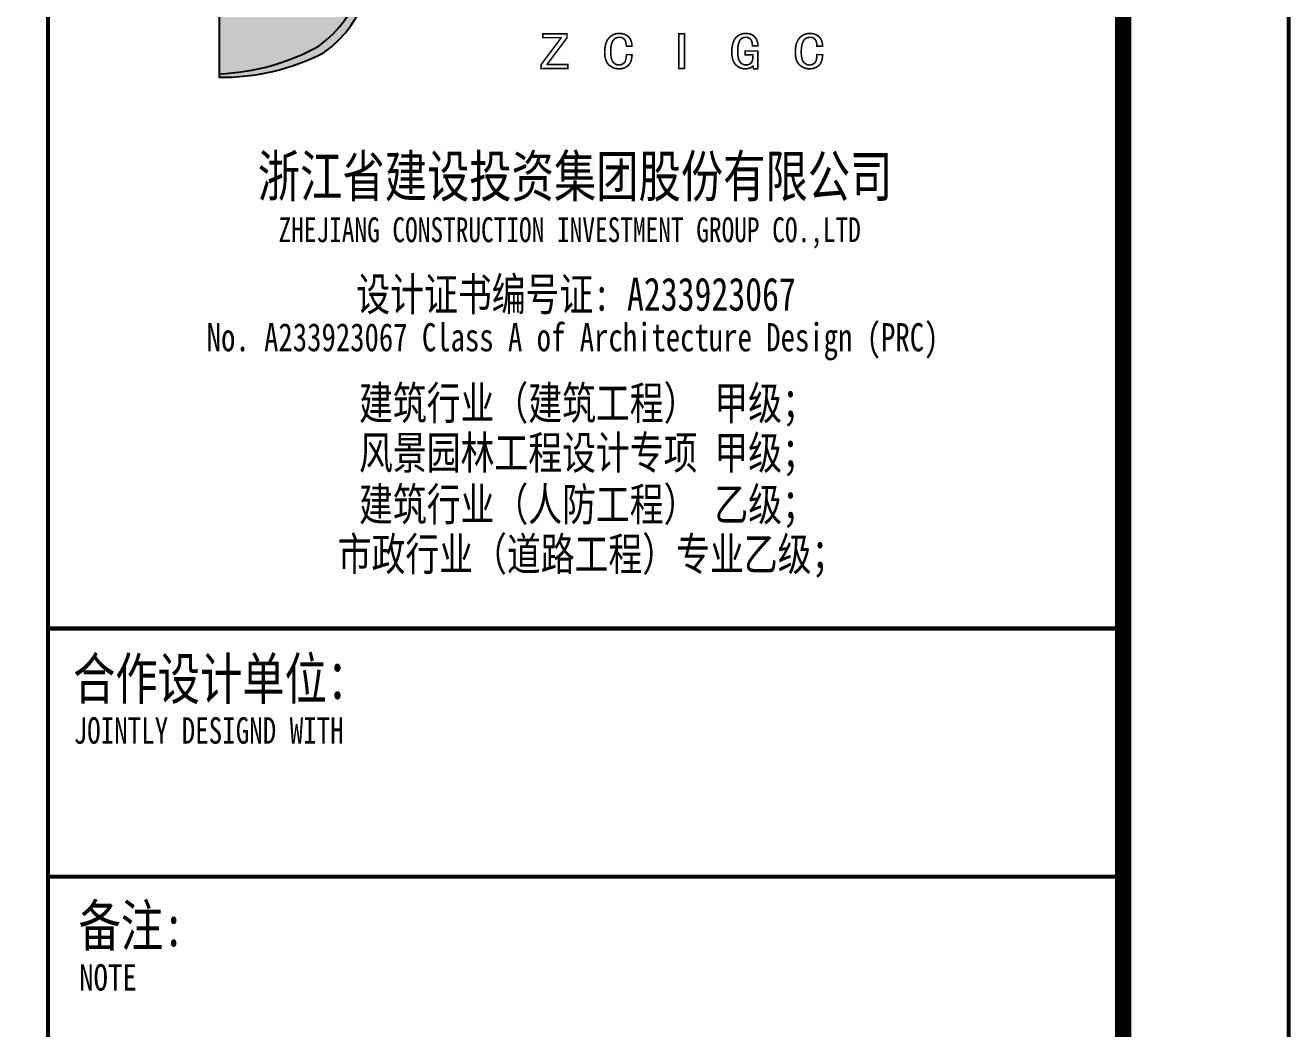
# Model space of a CAD drawing. Extents: x 1738711 to 2346805, y 1189731 to 2516152.
# Drawn here: x 2252608 to 2264082, y 2119130 to 2128229 of the extents above; entities that cross this region are included whole.
import ezdxf
from ezdxf.enums import TextEntityAlignment as Align

# ---------------------------------------------------------------- set-up
doc = ezdxf.new("R2010")
doc.units = 0
doc.header["$LTSCALE"] = 1000
doc.header["$MEASUREMENT"] = 0
doc.layers.add('A-文字', color=7, linetype='Continuous')
doc.layers.add('TK', color=4, linetype='Continuous')
doc.styles.add('宋体', font='SIMSUN.TTF', dxfattribs={"width": 0.75})
doc.styles.add('黑体', font='simhei_0.ttf', dxfattribs={"width": 0.9})

# ---------------------------------------------------------------- blocks, each defined once
blk = doc.blocks.new('资质')
h = blk.add_hatch(color=172)
h.dxf.hatch_style = 1
edge = h.paths.add_edge_path()
edge.add_arc((1548.461446535532, 4309.03729942397), 596.3602102599627, -40.4751505986211, 0.595969414993192, ccw=False)
edge.add_arc((1304.580869948722, 4917.166786204103), 1215.334698300064, 269.0491228419969, 305.0251556862748, ccw=False)
edge.add_line((1284.412177489139, 3701.999450922012), (1284.412177489139, 3332.22413444519))
edge.add_arc((1298.61839179877, 4692.846358647207), 1360.696385501723, 269.4017982855453, 296.9936661867286)
edge.add_arc((1525.171685640106, 4036.16328400969), 679.5661045034295, 305.1311103036309, 384.2468939298175)
h = blk.add_hatch(color=172)
h.dxf.hatch_style = 1
edge = h.paths.add_edge_path()
edge.add_arc((1560.445353225667, 4325.605838548479), 584.4359711792076, 319.08681503258225, 358.9837510041084, ccw=False)
edge.add_arc((1304.580869937249, 4938.08786059824), 1215.334698303598, 269.04912284254067, 305.02515568681855, ccw=False)
edge.add_line((1284.412177489139, 3722.920525312424), (1284.412177489139, 3353.145208954811))
edge.add_arc((1232.367924215509, 4706.227929590557), 1354.083251939054, 272.2027085252616, 299.0239331366028)
edge.add_arc((1467.313535552448, 4095.801199943256), 712.128543211717, 306.3431527119143, 377.9474966535989)
at = {"color": 172}
for points in [[(2144.789395825006, 4315.240304946899, -0.1758633340164648), (2002.105241076089, 3942.850109823048, -0.1582772422886723), (1284.412177489139, 3722.920525312424), (1284.412177489139, 3353.145208954811, 0.1175668902619783), (1889.335153744556, 3522.194352149963, 0.3230121308415347)], [(2144.789395825006, 4315.240304946899, -0.1811499422860194), (2002.105241076089, 3921.929035425186, -0.1582772422886723), (1284.412177489139, 3701.999450922012), (1284.412177489139, 3332.22413444519, 0.1209772943244024), (1916.227595404722, 3480.388720154762, 0.3596071156339016)]]:
    blk.add_lwpolyline(points, format="xyb", close=True, dxfattribs=at)
at = {"layer": 'A-文字', "const_width": 9.600000000000001}
for points in [[(3295.709223926999, 3385.989756703377), (3327.583191917278, 3385.989756703377), (3391.331031919457, 3385.989756703377), (3391.267911926843, 3386.361612558365), (3391.625943914056, 3386.719692587852), (3391.997847915627, 3386.656572580338), (3391.997847915627, 3395.725308656693), (3391.997847915627, 3400.259676575661), (3391.997847915627, 3409.328412652016), (3342.119799927808, 3409.328412652016), (3317.180823922157, 3409.328412652016), (3267.302775919437, 3409.328412652016), (3266.893287927844, 3409.695420622826), (3266.780775919557, 3410.145516633987), (3266.969367922284, 3410.662044644356), (3314.814039916731, 3474.567900657654), (3338.752839923836, 3506.508492588997), (3386.663319916464, 3570.365052580833), (3386.487831921317, 3570.812748551369), (3386.849367917515, 3571.355100631714), (3387.330135912634, 3571.365324616432), (3387.330135912634, 3580.700748682022), (3387.330135912634, 3585.368508577347), (3387.330135912634, 3594.703932642937), (3328.650087923743, 3594.703932642937), (3299.310087919235, 3594.703932642937), (3240.630039916374, 3594.703932642937), (3240.630039916374, 3585.635196685791), (3240.630039916374, 3581.100876688957), (3240.630039916374, 3572.032140612602), (3284.106615931727, 3572.032140612602), (3305.844903917052, 3572.032140612602), (3349.321479932405, 3572.032140612602), (3349.354695916176, 3571.735788702965), (3349.731255919673, 3571.547484636307), (3349.988295927644, 3571.698732614517), (3350.650839924812, 3572.166828632355), (3351.513831914403, 3572.02297270298), (3351.988743917085, 3571.365324616432), (3352.141719908454, 3570.483852624893), (3351.785463930108, 3569.771292693913), (3350.988519907929, 3569.364828705788), (3303.186519936658, 3505.293804645538), (3279.247671918012, 3473.286396622658), (3231.294567927718, 3409.328412652016), (3231.294567927718, 3400.526412606239), (3231.294567927718, 3396.125388622284), (3231.294567927718, 3387.323388576508), (3231.887559921481, 3387.259596586227), (3232.266183913685, 3386.502396583557), (3231.96138392482, 3385.989756703377)], [(3702.581127912737, 3383.017692685127), (3703.338327930309, 3383.396268725395), (3703.402119919658, 3383.989308595657), (3707.669751928188, 3383.989308595657), (3709.803591922857, 3383.989308595657), (3714.071223929524, 3383.989308595657), (3721.687191934325, 3385.321644663811), (3725.4798639277, 3386.337516665459), (3732.742119924165, 3388.990428566933), (3738.949335918762, 3391.114716649055), (3741.988407910801, 3392.634252548218), (3747.412119925953, 3396.325452685356), (3753.026919932105, 3399.877692580223), (3755.687607915141, 3401.992572665215), (3760.415079937316, 3406.661100625992), (3762.427671925165, 3409.525356650352), (3763.580439911224, 3410.881548643112), (3766.083063931204, 3413.329308629036), (3769.87285593152, 3419.821068644524), (3771.498327926733, 3423.275148630142), (3774.084855915047, 3430.333164691925), (3774.751671910286, 3432.333612680435), (3775.085127905942, 3433.333884596825), (3775.751943930984, 3435.334332585335), (3776.552103922702, 3438.535068631172), (3776.952183918096, 3440.135388731956), (3777.752391920425, 3443.336124658585), (3778.5120879272, 3448.698204644024), (3778.979847923853, 3451.371132612228), (3780.086247921921, 3456.672492623329), (3780.086247921921, 3460.139964699745), (3780.086247921921, 3461.873676657677), (3780.086247921921, 3465.341148614883), (3781.018359915353, 3465.877116560936), (3781.191159918904, 3467.259516596794), (3780.419655904174, 3468.008412599564), (3779.886183932424, 3468.541884660721), (3779.619447931647, 3468.808620691299), (3779.086023912765, 3469.342044591904), (3766.149735913612, 3469.342044591904), (3759.681591928005, 3469.342044591904), (3746.745303914882, 3469.342044591904), (3746.808423907496, 3468.970188617706), (3746.450391918421, 3468.612108588219), (3746.078487918712, 3468.675228595734), (3746.078487918712, 3464.674332626164), (3746.078487918712, 3462.673884630203), (3746.078487918712, 3458.672988653183), (3745.811751917936, 3458.672988653183), (3745.678407923318, 3458.672988653183), (3745.411671922542, 3458.672988653183), (3745.411671922542, 3455.738988637924), (3745.411671922542, 3454.271964669228), (3745.411671922542, 3451.337964653969), (3744.498423920013, 3449.661036610603), (3744.265527919866, 3448.574124574661), (3744.411447928287, 3446.670252561569), (3743.877975926735, 3444.002940654755), (3743.611287922598, 3442.669308543205), (3743.077815921046, 3440.002044558525), (3741.834615916945, 3434.746236681938), (3740.873895929195, 3432.138588547707), (3738.410103918053, 3427.33249270916), (3736.115463913418, 3423.607932686806), (3734.753271908499, 3421.837068676949), (3731.741895914078, 3418.663836717606), (3729.158871919848, 3417.265932679176), (3727.941207916476, 3416.263164639473), (3726.07395990286, 3413.996124625206), (3720.803559915163, 3411.188364624977), (3718.038183913566, 3409.97430062294), (3712.404183925129, 3407.994732737541), (3707.29002390895, 3406.966236710548), (3704.612487928011, 3406.760268568993), (3699.401175932027, 3406.994508624077), (3693.971511931159, 3407.332428693771), (3691.206807927229, 3407.885388612747), (3686.064807922579, 3409.661820650101), (3681.81056791544, 3411.230796575546), (3679.735527933575, 3412.33748459816), (3676.062567919493, 3414.996348619461), (3672.481287912466, 3417.100380659103), (3670.814391926862, 3418.622364640236), (3668.394135908224, 3421.99796462059), (3666.405495927669, 3424.142748594284), (3665.405175925232, 3425.209740638733), (3663.393015921116, 3427.33249270916), (3660.248919920065, 3433.375500679016), (3658.899303913116, 3436.547100663185), (3656.724807919003, 3443.0027166605), (3655.981383905746, 3445.515228629112), (3655.647351921536, 3446.784540653229), (3655.057767912745, 3449.337516665459), (3654.524295911193, 3452.004780650139), (3654.257559910417, 3453.338412642479), (3653.724135921337, 3456.005676627159), (3653.437143907882, 3460.315548658371), (3653.098503917456, 3462.482796669006), (3652.05709591601, 3466.674780607224), (3652.05709591601, 3471.209148645401), (3652.05709591601, 3473.47633266449), (3652.05709591601, 3478.010700702667), (3651.790359915234, 3478.010700702667), (3651.656967908144, 3478.010700702667), (3651.39027991984, 3478.010700702667), (3651.39027991984, 3484.945596575737), (3651.39027991984, 3488.413068652153), (3651.39027991984, 3495.347964651883), (3651.656967908144, 3495.347964651883), (3651.790359915234, 3495.347964651883), (3652.05709591601, 3495.347964651883), (3652.05709591601, 3500.149068713188), (3652.05709591601, 3502.549644589424), (3652.05709591601, 3507.350700616837), (3652.323831916787, 3507.350700616837), (3652.457175910473, 3507.350700616837), (3652.723911911249, 3507.350700616837), (3652.723911911249, 3509.084460616112), (3652.723911911249, 3509.95129263401), (3652.723911911249, 3511.685052633286), (3652.857255906798, 3512.618604660034), (3652.923927919008, 3513.085356712341), (3653.057319925167, 3514.018908619881), (3653.590743915178, 3517.753068685532), (3653.857479915954, 3519.62017261982), (3654.390951917507, 3523.354380607605), (3655.929687918164, 3531.229452610016), (3657.008967922069, 3535.141884684563), (3659.725479915738, 3542.692092657089), (3661.592583910562, 3546.426300644875), (3662.526135906577, 3548.293356657028), (3664.393239931203, 3552.027564644814), (3667.609479920007, 3556.487580657005), (3669.354711906053, 3558.635484695435), (3673.061847911216, 3562.696668624878), (3677.439207927324, 3566.165820598602), (3679.809879928827, 3567.723708629608), (3684.731175914407, 3570.365052580833), (3688.278951913118, 3571.301724672318), (3690.032247916795, 3571.908636569977), (3693.399831936695, 3573.365772604942), (3694.655175924301, 3572.842524647713), (3695.776359916665, 3573.066732645035), (3696.733911917545, 3574.032588601112), (3702.601911917329, 3574.032588601112), (3705.535911932588, 3574.032588601112), (3711.403911934234, 3574.032588601112), (3717.46731992159, 3572.740140557289), (3720.483687907457, 3571.711836576462), (3726.07395990286, 3569.031420707703), (3727.370967925526, 3568.173180699348), (3728.040375933982, 3567.771516561508), (3729.408039912581, 3567.030972599983), (3731.941959903575, 3564.497052669525), (3733.208919913508, 3563.230092644691), (3735.742791921832, 3560.696220636368), (3739.175991923548, 3555.819228649139), (3740.569287925959, 3553.032588601112), (3742.410999923944, 3547.359852671623), (3742.701975927688, 3545.398716688156), (3743.06087191496, 3544.393884658813), (3744.07803991437, 3542.692092657089), (3744.399063915946, 3537.30745267868), (3744.805575922132, 3534.597612738609), (3746.078487918712, 3529.355724692345), (3746.078487918712, 3525.888300657272), (3746.078487918712, 3524.154540657997), (3746.078487918712, 3520.68706870079), (3759.148119926453, 3520.68706870079), (3765.682983934879, 3520.68706870079), (3778.752615929581, 3520.68706870079), (3778.689495907165, 3521.058972597122), (3779.04752792418, 3521.41705262661), (3779.419431925751, 3521.353932619095), (3779.419431925751, 3524.821356654167), (3779.419431925751, 3526.555116653442), (3779.419431925751, 3530.022540688515), (3779.152695924975, 3530.022540688515), (3779.019351930358, 3530.022540688515), (3778.752615929581, 3530.022540688515), (3778.752615929581, 3532.956540584564), (3778.752615929581, 3534.423564553261), (3778.752615929581, 3537.357564687729), (3777.552039922215, 3543.285804629326), (3776.815527931787, 3546.231756687164), (3775.085127905942, 3552.027564644814), (3774.28640793357, 3554.161932587624), (3773.886327938177, 3555.228876590729), (3773.084631935693, 3557.362092614174), (3771.750999913551, 3560.029404640198), (3771.084183917381, 3561.363036632538), (3769.750551924109, 3564.030300736427), (3769.060935915448, 3565.26894056797), (3768.552807928063, 3565.849596619606), (3767.416695922613, 3566.697564721107), (3767.569719926454, 3567.579036593437), (3767.213415906765, 3568.291548728943), (3766.416471914388, 3568.698012717068), (3763.853415907361, 3572.448012709618), (3762.355479926802, 3574.218300700188), (3759.081447914243, 3577.366668701172), (3755.23463191092, 3579.969756603241), (3753.40583191812, 3581.45986866951), (3750.079431921244, 3584.701692581177), (3744.452583923936, 3587.58634865284), (3741.651495919563, 3589.053564667702), (3736.076199905016, 3592.036668658257), (3734.69691990409, 3591.846540570259), (3733.788999916054, 3592.118892669678), (3732.742119924165, 3593.036892652512), (3732.059559927322, 3593.532396674156), (3731.585031927563, 3593.690556645393), (3730.741671905853, 3593.703708648682), (3727.54093591962, 3594.503916621208), (3725.940567926504, 3594.9039965868), (3722.739831910469, 3595.704156637192), (3718.960599930026, 3596.029836654663), (3717.062775924802, 3596.368764638901), (3713.404407934286, 3597.371244668961), (3705.936039910652, 3597.371244668961), (3702.201831922866, 3597.371244668961), (3694.733463929035, 3597.371244668961), (3684.954183922149, 3595.844796657562), (3680.07512793038, 3594.625020623207), (3670.72799190972, 3591.369852662086), (3665.658519923687, 3589.427724599838), (3663.189207926393, 3588.12447655201), (3658.725255907513, 3585.035100579262), (3657.010023922659, 3584.164764642715), (3656.187399909832, 3583.616364598274), (3654.724359929562, 3582.367788672447), (3649.968519927002, 3578.920140624046), (3647.684055910446, 3577.038876652718), (3643.388439924456, 3573.032364726067), (3638.833383903839, 3567.314124584198), (3636.566151932813, 3564.446748614311), (3632.052519918419, 3558.695772647858), (3632.205543921329, 3557.814300656319), (3631.849239930511, 3557.101740598679), (3631.052295924164, 3556.695276618004), (3629.451927916147, 3553.49458861351), (3628.651767925359, 3551.894220709801), (3627.051399932243, 3548.693484663963), (3623.316999912262, 3539.923932671547), (3621.826407910325, 3535.316700577736), (3619.716375918128, 3526.021644592285), (3619.182903916575, 3523.354380607605), (3618.91621592734, 3522.020748734474), (3618.382743925788, 3519.353436589241), (3618.134823934175, 3515.831196665764), (3617.791863918304, 3514.04780459404), (3616.71570391953, 3510.68482863903), (3616.71570391953, 3508.017516613007), (3616.71570391953, 3506.683884620667), (3616.71570391953, 3504.016620635986), (3616.448967918754, 3504.016620635986), (3616.315623925067, 3504.016620635986), (3616.048887924291, 3504.016620635986), (3616.048887924291, 3499.748988628387), (3616.048887924291, 3497.615148663521), (3616.048887924291, 3493.347516655922), (3615.782151923515, 3493.347516655922), (3615.648807928897, 3493.347516655922), (3615.382071928121, 3493.347516655922), (3615.382071928121, 3486.145884633064), (3615.382071928121, 3482.545068621635), (3615.382071928121, 3475.343436598778), (3615.648807928897, 3475.343436598778), (3615.782151923515, 3475.343436598778), (3616.048887924291, 3475.343436598778), (3616.048887924291, 3471.609228610992), (3616.048887924291, 3469.742172598839), (3616.048887924291, 3466.007964611053), (3617.427591935731, 3455.610636711121), (3618.505911916494, 3450.421356678009), (3621.383415922523, 3440.33545255661), (3623.274423928, 3433.481868624687), (3624.72623193264, 3430.094364643097), (3628.385031924583, 3423.9984126091), (3629.419479906559, 3421.704540610313), (3630.110535934567, 3420.598860621452), (3631.719111935236, 3418.663836717606), (3633.500727907754, 3415.938732624054), (3634.436151921749, 3414.602412581444), (3636.386823938228, 3411.995676636696), (3638.92074392736, 3409.461756706238), (3640.187703938223, 3408.194796562195), (3642.721623928286, 3405.660876631737), (3646.423431918956, 3403.178268671036), (3648.184407919645, 3401.755932688713), (3651.39027991984, 3398.659308671951), (3652.27170392964, 3398.812284588814), (3652.984263927676, 3398.456028580666), (3653.390727908351, 3397.659084677696), (3659.925687910058, 3393.486540675163), (3663.468951911665, 3391.714908599854), (3670.72799190972, 3388.990428566933), (3674.187927917577, 3387.899292707443), (3675.921831921674, 3387.365820646286), (3679.396647916175, 3386.323164582253), (3682.063911915757, 3385.789692640305), (3683.397543922998, 3385.522956609726), (3686.064807922579, 3384.989532716572), (3687.96872791741, 3385.135452628136), (3689.055639922619, 3384.902556657791), (3690.732567921281, 3383.989308595657), (3695.266935930587, 3383.989308595657), (3697.534119919874, 3383.989308595657), (3702.068487928249, 3383.989308595657), (3702.068487928249, 3383.722572684288), (3702.068487928249, 3383.589180588722), (3702.068487928249, 3383.322492718697)], [(4076.420391933061, 3385.989756703377), (4082.888535916805, 3385.989756703377), (4095.824823915958, 3385.989756703377), (4096.49163991306, 3386.656572580338), (4096.825047926046, 3386.989980578423), (4097.491863922216, 3387.656796693802), (4097.491863922216, 3470.208924651146), (4097.491863922216, 3511.484988689423), (4097.491863922216, 3594.037116646767), (4097.120007917285, 3593.973996639252), (4096.7619279176, 3594.332076668739), (4096.825047926046, 3594.703932642937), (4083.221943930723, 3594.703932642937), (4076.420391933061, 3594.703932642937), (4062.817287937738, 3594.703932642937), (4062.817287937738, 3511.484988689423), (4062.817287937738, 3469.875516653061), (4062.817287937738, 3386.656572580338), (4063.189191923477, 3386.719692587852), (4063.547271923162, 3386.361612558365), (4063.484151915647, 3385.989756703377)], [(4464.754743918777, 3383.017692685127), (4465.511943906546, 3383.396268725395), (4465.575735912658, 3383.989308595657), (4469.576631919481, 3383.989308595657), (4471.577079922892, 3383.989308595657), (4475.577975929715, 3383.989308595657), (4482.907143936493, 3385.455180644989), (4486.546935930848, 3386.46620464325), (4493.582103908062, 3388.990428566933), (4498.780359924771, 3390.763212561607), (4501.333383903839, 3392.181564688683), (4505.5848399112, 3395.658636569977), (4507.555527911521, 3396.787452697754), (4508.479719937779, 3397.569468617439), (4509.919143931009, 3399.326124675572), (4510.877415925264, 3399.482364654541), (4511.52195993159, 3399.298236608505), (4512.252999902703, 3398.659308671951), (4512.137895912863, 3396.491340637207), (4512.360567928292, 3395.303724646568), (4513.253223910928, 3393.324732668698), (4514.053431913257, 3390.12399661541), (4514.453511909582, 3388.523676633835), (4515.253719911911, 3385.322940707207), (4515.387063906528, 3384.789468646049), (4515.453735918738, 3384.522732615471), (4515.587127924897, 3383.989308595657), (4516.099767923355, 3384.294060707092), (4516.856967912056, 3383.915484666824), (4516.920759916306, 3383.322492718697), (4526.122839928605, 3383.322492718697), (4530.723879919387, 3383.322492718697), (4539.926007926464, 3383.322492718697), (4540.592823923565, 3383.989308595657), (4540.926231936552, 3384.322716593742), (4541.593047932722, 3384.989532716572), (4541.593047932722, 3426.865740656853), (4541.593047932722, 3447.803820610046), (4541.593047932722, 3489.680028676987), (4540.926231936552, 3490.346844673157), (4540.592823923565, 3490.680252671242), (4539.926007926464, 3491.347068667412), (4510.185879931785, 3491.347068667412), (4495.315815925598, 3491.347068667412), (4465.575735912658, 3491.347068667412), (4465.638855905272, 3490.975164651871), (4465.280775905587, 3490.617132544518), (4464.908919916488, 3490.680252671242), (4464.908919916488, 3481.611516594887), (4464.908919916488, 3477.077148675919), (4464.908919916488, 3468.008412599564), (4483.046343923546, 3468.008412599564), (4492.115079910494, 3468.008412599564), (4510.252551914193, 3468.008412599564), (4510.189431920648, 3467.636556625366), (4510.547511921264, 3467.278476715088), (4510.919367909431, 3467.341596722603), (4510.919367909431, 3458.006124615669), (4510.919367909431, 3453.338412642479), (4510.919367909431, 3444.002940654755), (4509.629799918272, 3438.35818862915), (4508.894823924638, 3435.551964640617), (4507.251879916526, 3429.999756701291), (4505.918247924186, 3427.33249270916), (4505.251431928016, 3425.99886059761), (4503.917799904943, 3423.33159661293), (4503.166599915363, 3422.731116652489), (4502.849511922337, 3422.255484580994), (4502.584167913534, 3421.33114862442), (4500.050247923471, 3418.797228574753), (4498.783287912607, 3417.530268669128), (4496.249367923476, 3414.996348619461), (4491.866391912103, 3411.897564649582), (4489.355463922024, 3410.642076611519), (4484.246631921269, 3408.995004653931), (4481.579367936589, 3408.328188657761), (4480.245735913515, 3407.994732737541), (4477.578471929766, 3407.327916622162), (4475.444631920196, 3407.327916622162), (4474.377735913731, 3407.327916622162), (4472.243895918131, 3407.327916622162), (4470.146919921041, 3406.151916623116), (4468.456887916662, 3406.058028697968), (4466.242551923729, 3406.994508624077), (4461.767703921534, 3407.459580659866), (4459.518279924989, 3407.936748623848), (4455.240039914846, 3409.328412652016), (4450.122327909805, 3411.321948647499), (4447.633623913862, 3412.704588651657), (4443.237303913571, 3415.996572613716), (4442.489943937398, 3416.86700463295), (4441.969191924669, 3417.238956689835), (4440.903447912075, 3417.663612604141), (4438.369527922012, 3420.197532653809), (4437.102567911148, 3421.464492559433), (4434.568647922017, 3423.9984126091), (4432.59522393439, 3427.388124704361), (4431.44365592394, 3429.013884663582), (4428.900711909868, 3432.00020468235), (4426.223751917481, 3438.787500619888), (4425.082071915269, 3442.279644608498), (4423.232727915049, 3449.337516665459), (4422.699303925969, 3452.004780650139), (4422.432567925192, 3453.338412642479), (4421.89909592364, 3456.005676627159), (4421.612103910185, 3460.315548658371), (4421.27346392069, 3462.482796669006), (4420.232055918314, 3466.674780607224), (4420.232055918314, 3471.209148645401), (4420.232055918314, 3473.47633266449), (4420.232055918314, 3478.010700702667), (4419.965319917537, 3478.010700702667), (4419.83197592292, 3478.010700702667), (4419.565239922144, 3478.010700702667), (4419.565239922144, 3485.212332606316), (4419.565239922144, 3488.813148617744), (4419.565239922144, 3496.014828681946), (4419.83197592292, 3496.014828681946), (4419.965319917537, 3496.014828681946), (4420.232055918314, 3496.014828681946), (4420.232055918314, 3501.349356658757), (4420.232055918314, 3504.016620635986), (4420.232055918314, 3509.35119664669), (4420.49879191909, 3509.35119664669), (4420.632135912776, 3509.35119664669), (4420.898871913552, 3509.35119664669), (4420.898871913552, 3512.018460631371), (4420.898871913552, 3513.352092623711), (4420.898871913552, 3516.019356608391), (4422.342279926874, 3525.72092461586), (4423.349127919413, 3530.553996562958), (4425.899991929531, 3540.024828672409), (4426.188327924348, 3541.686924695969), (4426.467015923001, 3542.523084640503), (4427.233671933413, 3544.025724649429), (4428.812247931957, 3549.156156659126), (4430.077863917686, 3551.68734061718), (4433.235015929677, 3556.028460621834), (4434.047799930908, 3557.354460597038), (4434.447975919582, 3558.02142059803), (4435.235463918187, 3559.362588644028), (4438.036119909026, 3562.16319668293), (4439.436423912644, 3563.56354868412), (4442.237079933286, 3566.364156723022), (4445.090343923308, 3567.770892620087), (4446.46127191186, 3568.662012577057), (4448.90523992572, 3570.698460578918), (4450.284567908384, 3570.50833261013), (4451.19248791039, 3570.780732631683), (4452.239367918111, 3571.698732614517), (4454.179287926294, 3572.107692718506), (4455.146967918612, 3572.453292608261), (4456.907079921104, 3573.365772604942), (4458.458487913944, 3572.8909085989), (4459.594455913641, 3573.080268621445), (4460.907975927927, 3574.032588601112), (4466.509239927866, 3574.032588601112), (4469.309895918705, 3574.032588601112), (4474.911159918644, 3574.032588601112), (4480.69098390732, 3572.629116654396), (4483.553127915598, 3571.606956601143), (4488.914343924262, 3569.031420707703), (4493.003175914288, 3566.298252701759), (4494.923463926651, 3564.652332663536), (4498.249815911055, 3561.029628634453), (4501.718487919308, 3555.672540664673), (4503.159303919412, 3552.722316622734), (4505.251431928016, 3546.693036675453), (4505.951943919994, 3542.908188700676), (4506.422295928001, 3541.026780605316), (4507.585287929513, 3537.357564687729), (4507.107591927983, 3534.989964604378), (4507.266327918507, 3533.561196565628), (4508.252103925683, 3531.356172680855), (4508.252103925683, 3528.155436635017), (4508.252103925683, 3526.555116653442), (4508.252103925683, 3523.354380607605), (4508.624007926323, 3523.41750061512), (4508.982039914466, 3523.059420585632), (4508.918919920921, 3522.687564611435), (4521.455127925612, 3522.687564611435), (4527.723207921721, 3522.687564611435), (4540.259415910579, 3522.687564611435), (4540.196247935295, 3523.059420585632), (4540.554327905178, 3523.41750061512), (4540.926231936552, 3523.354380607605), (4540.926231936552, 3527.888748645782), (4540.926231936552, 3530.155932664871), (4540.926231936552, 3534.690300583839), (4539.187527910806, 3543.348684668541), (4538.045415923931, 3547.648572683334), (4535.258247912861, 3556.028460621834), (4533.391143918037, 3559.762668609619), (4532.457639918663, 3561.629772543907), (4530.59053592477, 3565.363932609558), (4526.588007927872, 3571.356828689575), (4524.282711924054, 3574.204476714134), (4519.254615917802, 3579.367116570473), (4516.34874393139, 3581.639148592949), (4514.942727909423, 3582.844284653664), (4512.252999902703, 3585.368508577347), (4511.371575922705, 3585.215484619141), (4510.65901592467, 3585.571740627289), (4510.252551914193, 3586.368732690811), (4509.352887928486, 3586.708476662636), (4508.911767930724, 3587.002572655678), (4508.252103925683, 3587.702364563942), (4505.5848399112, 3589.035996682942), (4504.251207917929, 3589.702812671661), (4501.583895922638, 3591.036444664001), (4496.912823916413, 3592.983948707581), (4494.486519918777, 3593.792700655758), (4489.581207931973, 3595.037340641022), (4486.913895935751, 3595.57081258297), (4485.580263913609, 3595.837548613548), (4482.912999927998, 3596.371020555496), (4480.482087911107, 3596.255628585815), (4479.173751921393, 3596.473692655563), (4476.911607921124, 3597.371244668961), (4469.443239913322, 3597.371244668961), (4465.709079922177, 3597.371244668961), (4458.240711913444, 3597.371244668961), (4456.275303916074, 3596.449020624161), (4455.072135911323, 3596.223420619965), (4452.90618391335, 3596.371020555496), (4450.23887191806, 3595.837548613548), (4448.90523992572, 3595.57081258297), (4446.237975911237, 3595.037340641022), (4441.913511932828, 3593.901420593262), (4439.770647928119, 3593.231772661209), (4435.568871931173, 3591.703260660172), (4431.834711924195, 3589.836156606674), (4429.967607931234, 3588.902652621269), (4426.233399913646, 3587.035548686981), (4421.319927916862, 3584.130156636238), (4418.988759935834, 3582.347532629967), (4414.897527919151, 3578.366892695427), (4410.185799927451, 3574.295916676521), (4408.006647930481, 3571.980540633202), (4404.228423923254, 3567.030972599983), (4399.57367193792, 3560.092476606369), (4397.539719910361, 3556.363500595093), (4394.226135910489, 3548.693484663963), (4393.281063930131, 3545.35729265213), (4392.595479921438, 3543.711852550507), (4390.892055929638, 3540.691644668579), (4390.892775909044, 3538.782156705856), (4390.674903915264, 3537.765420675278), (4389.891831920482, 3536.023932695389), (4389.091623918153, 3532.823196649551), (4388.691543921828, 3531.222828626633), (4387.891335919499, 3528.022092580795), (4387.546167910099, 3526.706604599953), (4387.411863909103, 3526.035084605217), (4387.224519924261, 3524.688012719154), (4386.691095904447, 3521.487276673317), (4386.424359903671, 3519.886908650398), (4385.890887931921, 3516.686172604561), (4386.045975909568, 3514.520700573921), (4385.819703922607, 3513.313836693764), (4384.890663922764, 3511.351644635201), (4384.890663922764, 3508.68438065052), (4384.890663922764, 3507.350700616837), (4384.890663922764, 3504.683436632156), (4384.623927921988, 3504.683436632156), (4384.490583927371, 3504.683436632156), (4384.223847926594, 3504.683436632156), (4384.223847926594, 3500.149068713188), (4384.223847926594, 3497.881884694099), (4384.223847926594, 3493.347516655922), (4383.957111925818, 3493.347516655922), (4383.823767931201, 3493.347516655922), (4383.557031930424, 3493.347516655922), (4383.557031930424, 3486.145884633064), (4383.557031930424, 3482.545068621635), (4383.557031930424, 3475.343436598778), (4383.823767931201, 3475.343436598778), (4383.957111925818, 3475.343436598778), (4384.223847926594, 3475.343436598778), (4384.223847926594, 3471.342540621758), (4384.223847926594, 3469.342044591904), (4384.223847926594, 3465.341148614883), (4385.150247932412, 3463.090716600418), (4385.370519921184, 3461.769036650658), (4385.224071905017, 3459.339804649353), (4385.757543906569, 3456.139068603516), (4386.024279907346, 3454.538700699806), (4386.557703928091, 3451.337964653969), (4388.096535922028, 3442.827852725983), (4389.399015918374, 3438.577644705772), (4392.892503918149, 3430.66657269001), (4395.288327918388, 3424.551804661751), (4396.947495923378, 3421.57911658287), (4400.894295916893, 3416.32998073101), (4402.423719913699, 3414.376812696457), (4403.158695922233, 3413.374620676041), (4404.56183192227, 3411.328860640526), (4407.362439916469, 3408.528204679489), (4408.762791916728, 3407.127900600433), (4411.563399926759, 3404.327244639397), (4415.26520791743, 3401.844636678696), (4417.026183918118, 3400.422300577164), (4420.232055918314, 3397.325676679611), (4421.113479927182, 3397.478652596474), (4421.826039926149, 3397.122396707535), (4422.232503936626, 3396.325452685356), (4427.601159916259, 3392.984748721123), (4430.432535917498, 3391.501644730568), (4436.235687926412, 3388.990428566933), (4439.436423912644, 3387.92353272438), (4441.036791906692, 3387.390060663223), (4444.237527922727, 3386.323164582253), (4448.286183924414, 3385.62534070015), (4450.300359905697, 3385.155324697495), (4454.239815906622, 3383.989308595657), (4458.240711913444, 3383.989308595657), (4460.241159916855, 3383.989308595657), (4464.242055908777, 3383.989308595657), (4464.242055908777, 3383.722572684288), (4464.242055908777, 3383.589180588722), (4464.242055908777, 3383.322492718697)], [(4854.843591913581, 3383.017692685127), (4855.600791917183, 3383.396268725395), (4855.664583922364, 3383.989308595657), (4859.932215929031, 3383.989308595657), (4862.066007912159, 3383.989308595657), (4866.333687932231, 3383.989308595657), (4873.949655905366, 3385.321644663811), (4877.742327913642, 3386.337516665459), (4885.00458392594, 3388.990428566933), (4891.211799919605, 3391.114716649055), (4894.250871912576, 3392.634252548218), (4899.674583927728, 3396.325452685356), (4905.289383933879, 3399.877692580223), (4907.950071916915, 3401.992572665215), (4912.677543909289, 3406.661100625992), (4914.690135926008, 3409.525356650352), (4915.842903912067, 3410.881548643112), (4918.345527932979, 3413.329308629036), (4922.135319934227, 3419.821068644524), (4923.760791912675, 3423.275148630142), (4926.347319915891, 3430.333164691925), (4927.014135912992, 3432.333612680435), (4927.347543925978, 3433.333884596825), (4928.014359922148, 3435.334332585335), (4928.814567924477, 3438.535068631172), (4929.21464791894, 3440.135388731956), (4930.014855921268, 3443.336124658585), (4930.774551928975, 3448.698204644024), (4931.242311925627, 3451.371132612228), (4932.348711922765, 3456.672492623329), (4932.348711922765, 3460.139964699745), (4932.348711922765, 3461.873676657677), (4932.348711922765, 3465.341148614883), (4933.280823916197, 3465.877116560936), (4933.45362392161, 3467.259516596794), (4932.68211990688, 3468.008412599564), (4932.148647905327, 3468.541884660721), (4931.881911904551, 3468.808620691299), (4931.34848791454, 3469.342044591904), (4918.412199915387, 3469.342044591904), (4911.944055930711, 3469.342044591904), (4899.007767931558, 3469.342044591904), (4899.070887909271, 3468.970188617706), (4898.712855921127, 3468.612108588219), (4898.340951935388, 3468.675228595734), (4898.340951935388, 3464.674332626164), (4898.340951935388, 3462.673884630203), (4898.340951935388, 3458.672988653183), (4898.074215934612, 3458.672988653183), (4897.940871925093, 3458.672988653183), (4897.674135924317, 3458.672988653183), (4897.674135924317, 3455.738988637924), (4897.674135924317, 3454.271964669228), (4897.674135924317, 3451.337964653969), (4896.760887936689, 3449.661036610603), (4896.527991936542, 3448.574124574661), (4896.673911930062, 3446.670252561569), (4896.140439928509, 3444.002940654755), (4895.873751924373, 3442.669308543205), (4895.340279922821, 3440.002044558525), (4894.09707991872, 3434.746236681938), (4893.136359915137, 3432.138588547707), (4890.672519923188, 3427.33249270916), (4888.377927915193, 3423.607932686806), (4887.015735910274, 3421.837068676949), (4884.004359916784, 3418.663836717606), (4881.421335920691, 3417.265932679176), (4880.203671917319, 3416.263164639473), (4878.336423919536, 3413.996124625206), (4873.066023916937, 3411.188364624977), (4870.300647915341, 3409.97430062294), (4864.666599914432, 3407.994732737541), (4859.552487910725, 3406.966236710548), (4856.874951929785, 3406.760268568993), (4851.663639932871, 3406.994508624077), (4846.233975932002, 3407.332428693771), (4843.469271929003, 3407.885388612747), (4838.327271924354, 3409.661820650101), (4834.073031918146, 3411.230796575546), (4831.997991905548, 3412.33748459816), (4828.325031922199, 3414.996348619461), (4824.743751929142, 3417.100380659103), (4823.076855927706, 3418.622364640236), (4820.656599909998, 3421.99796462059), (4818.667959928513, 3424.142748594284), (4817.667639927007, 3425.209740638733), (4815.655479923822, 3427.33249270916), (4812.511383921839, 3433.375500679016), (4811.161767915823, 3436.547100663185), (4808.987271919847, 3443.0027166605), (4808.243847922422, 3445.515228629112), (4807.909815922379, 3446.784540653229), (4807.320231915452, 3449.337516665459), (4806.786759913899, 3452.004780650139), (4806.520023913123, 3453.338412642479), (4805.986599923111, 3456.005676627159), (4805.699559927918, 3460.315548658371), (4805.360967920162, 3462.482796669006), (4804.319559916854, 3466.674780607224), (4804.319559916854, 3471.209148645401), (4804.319559916854, 3473.47633266449), (4804.319559916854, 3478.010700702667), (4804.052823916078, 3478.010700702667), (4803.91943191085, 3478.010700702667), (4803.652743921615, 3478.010700702667), (4803.652743921615, 3484.945596575737), (4803.652743921615, 3488.413068652153), (4803.652743921615, 3495.347964651883), (4803.91943191085, 3495.347964651883), (4804.052823916078, 3495.347964651883), (4804.319559916854, 3495.347964651883), (4804.319559916854, 3500.149068713188), (4804.319559916854, 3502.549644589424), (4804.319559916854, 3507.350700616837), (4804.58624790702, 3507.350700616837), (4804.719639913179, 3507.350700616837), (4804.986375913955, 3507.350700616837), (4804.986375913955, 3509.084460616112), (4804.986375913955, 3509.95129263401), (4804.986375913955, 3511.685052633286), (4805.119719908573, 3512.618604660034), (4805.186391920783, 3513.085356712341), (4805.319783926941, 3514.018908619881), (4805.853207916021, 3517.753068685532), (4806.119943916798, 3519.62017261982), (4806.65341591835, 3523.354380607605), (4808.192151919007, 3531.229452610016), (4809.271431923844, 3535.141884684563), (4811.987943918444, 3542.692092657089), (4813.855047911406, 3546.426300644875), (4814.788599909283, 3548.293356657028), (4816.655703918077, 3552.027564644814), (4819.871943936683, 3556.487580657005), (4821.617175922729, 3558.635484695435), (4825.324311912991, 3562.696668624878), (4829.701671913266, 3566.165820598602), (4832.072295919992, 3567.723708629608), (4836.993639917113, 3570.365052580833), (4840.541415915824, 3571.301724672318), (4842.294663907029, 3571.908636569977), (4845.662295938469, 3573.365772604942), (4846.917639927007, 3572.842524647713), (4848.038823917508, 3573.066732645035), (4848.996375918388, 3574.032588601112), (4854.864375920035, 3574.032588601112), (4857.798375935294, 3574.032588601112), (4863.666375906207, 3574.032588601112), (4869.729783922434, 3572.740140557289), (4872.746151910163, 3571.711836576462), (4878.336423919536, 3569.031420707703), (4879.63343192637, 3568.173180699348), (4880.302839905955, 3567.771516561508), (4881.670503915288, 3567.030972599983), (4884.204423920251, 3564.497052669525), (4885.471335918643, 3563.230092644691), (4888.005255922675, 3560.696220636368), (4891.438455924392, 3555.819228649139), (4892.831751913764, 3553.032588601112), (4894.673463926651, 3547.359852671623), (4894.964439928532, 3545.398716688156), (4895.323335915804, 3544.393884658813), (4896.340503917076, 3542.692092657089), (4896.66152791772, 3537.30745267868), (4897.067991928197, 3534.597612738609), (4898.340951935388, 3529.355724692345), (4898.340951935388, 3525.888300657272), (4898.340951935388, 3524.154540657997), (4898.340951935388, 3520.68706870079), (4911.410583929159, 3520.68706870079), (4917.945399925113, 3520.68706870079), (4931.015079931356, 3520.68706870079), (4930.951911927201, 3521.058972597122), (4931.309991911985, 3521.41705262661), (4931.681895927526, 3521.353932619095), (4931.681895927526, 3524.821356654167), (4931.681895927526, 3526.555116653442), (4931.681895927526, 3530.022540688515), (4931.41515992675, 3530.022540688515), (4931.281815932132, 3530.022540688515), (4931.015079931356, 3530.022540688515), (4931.015079931356, 3532.956540584564), (4931.015079931356, 3534.423564553261), (4931.015079931356, 3537.357564687729), (4929.814455912448, 3543.285804629326), (4929.07799190376, 3546.231756687164), (4927.347543925978, 3552.027564644814), (4926.548871934414, 3554.161932587624), (4926.148791910149, 3555.228876590729), (4925.347095907666, 3557.362092614174), (4924.013463914394, 3560.029404640198), (4923.346647919156, 3561.363036632538), (4922.013015926816, 3564.030300736427), (4921.323351935484, 3565.26894056797), (4920.815271928906, 3565.849596619606), (4919.679159925319, 3566.697564721107), (4919.832183927298, 3567.579036593437), (4919.475879907608, 3568.291548728943), (4918.678935916163, 3568.698012717068), (4916.115879909135, 3572.448012709618), (4914.617943927646, 3574.218300700188), (4911.343911916949, 3577.366668701172), (4907.497047916986, 3579.969756603241), (4905.668295920826, 3581.45986866951), (4902.341847911477, 3584.701692581177), (4896.715047926642, 3587.58634865284), (4893.913959921338, 3589.053564667702), (4888.338663921691, 3592.036668658257), (4886.959383920766, 3591.846540570259), (4886.051463917829, 3592.118892669678), (4885.00458392594, 3593.036892652512), (4884.322023928165, 3593.532396674156), (4883.847495914437, 3593.690556645393), (4883.004135922529, 3593.703708648682), (4879.803399921395, 3594.503916621208), (4878.203031927347, 3594.9039965868), (4875.002295911312, 3595.704156637192), (4871.223063930869, 3596.029836654663), (4869.325239927508, 3596.368764638901), (4865.666871905327, 3597.371244668961), (4858.198503911495, 3597.371244668961), (4854.46429592371, 3597.371244668961), (4846.995927929878, 3597.371244668961), (4837.216647923924, 3595.844796657562), (4832.337591917254, 3594.625020623207), (4822.990455911495, 3591.369852662086), (4817.920983926393, 3589.427724599838), (4815.451671929099, 3588.12447655201), (4810.987719908357, 3585.035100579262), (4809.272487924434, 3584.164764642715), (4808.449863926508, 3583.616364598274), (4806.986823932268, 3582.367788672447), (4802.230935917236, 3578.920140624046), (4799.946519912221, 3577.038876652718), (4795.6509039253, 3573.032364726067), (4791.095847920515, 3567.314124584198), (4788.828615904786, 3564.446748614311), (4784.314983920194, 3558.695772647858), (4784.468007923104, 3557.814300656319), (4784.111703933217, 3557.101740598679), (4783.314759911038, 3556.695276618004), (4781.714391917922, 3553.49458861351), (4780.914231926203, 3551.894220709801), (4779.313863934018, 3548.693484663963), (4775.579463914968, 3539.923932671547), (4774.088871912099, 3535.316700577736), (4771.978839919902, 3526.021644592285), (4771.44536791835, 3523.354380607605), (4771.178679914214, 3522.020748734474), (4770.645207926631, 3519.353436589241), (4770.397239924408, 3515.831196665764), (4770.054327921011, 3514.04780459404), (4768.978167922236, 3510.68482863903), (4768.978167922236, 3508.017516613007), (4768.978167922236, 3506.683884620667), (4768.978167922236, 3504.016620635986), (4768.71143192146, 3504.016620635986), (4768.578087925911, 3504.016620635986), (4768.311351925135, 3504.016620635986), (4768.311351925135, 3499.748988628387), (4768.311351925135, 3497.615148663521), (4768.311351925135, 3493.347516655922), (4768.044615924358, 3493.347516655922), (4767.91127191484, 3493.347516655922), (4767.644535914063, 3493.347516655922), (4767.644535914063, 3486.145884633064), (4767.644535914063, 3482.545068621635), (4767.644535914063, 3475.343436598778), (4767.91127191484, 3475.343436598778), (4768.044615924358, 3475.343436598778), (4768.311351925135, 3475.343436598778), (4768.311351925135, 3471.609228610992), (4768.311351925135, 3469.742172598839), (4768.311351925135, 3466.007964611053), (4769.690055906773, 3455.610636711121), (4770.7683759192, 3450.421356678009), (4773.645879925229, 3440.33545255661), (4775.536887929775, 3433.481868624687), (4776.988647922873, 3430.094364643097), (4780.647495925426, 3423.9984126091), (4781.681943909265, 3421.704540610313), (4782.372999907471, 3420.598860621452), (4783.98157593701, 3418.663836717606), (4785.76314392779, 3415.938732624054), (4786.698567911983, 3414.602412581444), (4788.649287910201, 3411.995676636696), (4791.183207930066, 3409.461756706238), (4792.450167910196, 3408.194796562195), (4794.984087930061, 3405.660876631737), (4798.685895935632, 3403.178268671036), (4800.446871922351, 3401.755932688713), (4803.652743921615, 3398.659308671951), (4804.534167916514, 3398.812284588814), (4805.246727914549, 3398.456028580666), (4805.653191910125, 3397.659084677696), (4812.188151911832, 3393.486540675163), (4815.731415912509, 3391.714908599854), (4822.990455911495, 3388.990428566933), (4826.450391919352, 3387.899292707443), (4828.18429593835, 3387.365820646286), (4831.659111917019, 3386.323164582253), (4834.326375917532, 3385.789692640305), (4835.660007924773, 3385.522956609726), (4838.327271924354, 3384.989532716572), (4840.231191919185, 3385.135452628136), (4841.318103925325, 3384.902556657791), (4842.995031923987, 3383.989308595657), (4847.529399931431, 3383.989308595657), (4849.796583920717, 3383.989308595657), (4854.330951930024, 3383.989308595657), (4854.330951930024, 3383.722572684288), (4854.330951930024, 3383.589180588722), (4854.330951930024, 3383.322492718697)]]:
    blk.add_lwpolyline(points, close=True, dxfattribs=at)
at = {"layer": 'TK', "color": 7, "const_width": 25}
blk.add_lwpolyline([(249.9987644646317, 8699.99998755008), (6749.99949693121, 8699.999999888241), (6749.99949693121, 0), (249.9987644646317, -1.233071088790894e-05)], close=True, dxfattribs=at)
at = {"layer": 'TK', "color": 7, "style": '宋体', "width": 0.75}
for s, height, p in [('浙江省建设投资集团股份有限公司', 250, (1518.306080606875, 2609.343144377352)), ('ZHEJIANG CONSTRUCTION INVESTMENT GROUP CO.,LTD ', 150, (1643.436848029443, 2335.66827948916)), ('设计证书编号证: A233923067 ', 200, (2114.014020794391, 1921.36095603335)), ('No. A233923067 Class A of Architecture Design (PRC)', 170, (1209.398370340896, 1676.109296997667)), ('建筑行业（建筑工程） 甲级；', 200, (2130.160283426973, 1263.242492874742)), ('风景园林工程设计专项 甲级；', 200, (2130.160283426973, 963.2424928747423)), ('建筑行业（人防工程） 乙级；', 200, (2130.160283426973, 651.0133270039878)), ('市政行业（道路工程）专业乙级；', 200, (2001.177840178193, 350.2691758471337))]:
    blk.add_text(s, height=height, dxfattribs=at).set_placement(p)
blk = doc.blocks.new('hjashrtahreahe')
at = {"layer": 'TK', "color": 7, "const_width": 25}
blk.add_lwpolyline([(0, 59399.99999995227), (84100.00000001118, 59399.99999995227), (84100.00000001118, 2.328306436538696e-10), (0, 2.328306436538696e-10)], close=True, dxfattribs=at)
at = {"layer": 'TK', "color": 3, "const_width": 100}
blk.add_lwpolyline([(2500, 1000.000000000233), (2500, 58399.99999995227), (83100, 58399.99999995227), (83100, 1000.000000000233)], close=True, dxfattribs=at)
at = {"layer": 'TK', "color": 7, "const_width": 25}
for points in [[(76599.99926753272, 58399.99999995227), (76599.9964362164, 1000.000000000233)], [(76600.0004638827, 49699.99998762156), (83100.0004638827, 49699.99998762156)], [(76600.0004638827, 48199.99998762156), (83100.0004638827, 48199.99998762156)]]:
    blk.add_lwpolyline(points, dxfattribs=at)
at = {"layer": 'TK', "color": 1}
blk.add_blockref('资质', (76350.00050306832, 49699.99999995227), dxfattribs=at)
at = {"layer": 'TK', "color": 7}
for s, height, style, width, p in [('合作设计单位：', 250, '宋体', 0.75, (76751.30927163223, 49271.6120094608)), ('JOINTLY DESIGND WITH', 160, '宋体', 0.75, (76755.12130235601, 49003.56799400435)), ('备注:', 250, '宋体', 0.75, (76784.49913275731, 47778.82178755058)), ('NOTE', 160, '黑体', 0.8, (76788.31116346014, 47510.77777214302))]:
    blk.add_text(s, height=height, dxfattribs=dict(at, style=style, width=width)).set_placement(p)
at = {"layer": 'TK', "style": '宋体', "width": 0.75}
for tag, height, p in [('项目负责人', 350, (6002.876253142487, 57088.65345305414)), ('专业负责人', 350, (6002.876253142487, 56223.65609438601)), ('设计人', 350, (6002.876253142487, 55419.42753659142)), ('版号1', 250, (77303.8661832842, 22193.36190201459)), ('时间1', 250, (82405.2941063589, 22193.36190201459)), ('版号2', 250, (77303.8661832842, 21593.36190201459)), ('时间2', 250, (82405.29410635913, 21593.36190201459)), ('版号3', 250, (77303.8661832842, 20993.36190201459)), ('时间3', 250, (82405.29410635913, 20993.36190201459)), ('建筑会签', 0.0001, (78977.87675630674, 2403.160154863494)), ('电气会签', 0.0001, (82127.87534854934, 2403.160154863494)), ('结构会签', 0.0001, (78977.8767563072, 1803.160154863494)), ('暖通会签', 0.0001, (82127.8753485498, 1803.160154863494)), ('给排水会签', 0.0001, (78977.8767563072, 1249.516187148634)), ('智能化会签', 0.0001, (82127.8753485498, 1249.516187148634))]:
    blk.add_attdef(tag, text='', height=height, dxfattribs=at).set_placement(p, align=Align.CENTER)
for tag, p in [('合作设计单位', (80815.87594981166, 48985.89357075351)), ('版号说明1', (79853.87675630674, 22318.17104576505)), ('版号说明2', (79853.87675630674, 21718.17104576505)), ('版号说明3', (79853.87675630674, 21118.17104576505)), ('浙江绿储科技有限公司', (80545.18183652684, 16035.89373564394)), ('百兆瓦级集中式熔盐储能关键', (80545.18183652684, 14953.21188406949)), ('设备研发及制造基地项目', (80545.18183652684, 14603.30029212427)), ('1#研发楼', (80545.18183652684, 13635.89373564394)), ('图名', (80545.18183652684, 12435.89373564371)), ('工程编号', (78977.87675630674, 11460.89373564394)), ('子项编号', (82127.88050491316, 11460.89373564394)), ('建筑', (78977.87675630674, 10710.89373564394)), ('图号', (82127.88050491316, 10710.89373564394)), ('施工图', (78977.87675630674, 9960.893735643942)), ('2023.03', (82127.88050491456, 9960.893735643942)), ('审定', (79352.87675630674, 8460.893735643942)), ('审核', (79352.87675630674, 7710.893735643942)), ('工程负责', (79352.87675630674, 6960.893735643942)), ('专业负责', (79352.87675630674, 6210.893735643942)), ('设计', (79352.87675630674, 5460.893735643942)), ('制图', (79352.87675630674, 4710.893735643942)), ('校对', (79352.87675630674, 3960.893735643942))]:
    blk.add_attdef(tag, text='', height=250, dxfattribs=at).set_placement(p, align=Align.MIDDLE_CENTER)

msp = doc.modelspace()

# ---------------------------------------------------------------- block references
at = {"xscale": 1.5, "yscale": 1.5, "zscale": 1.5}
msp.add_blockref('hjashrtahreahe', (2137913.477352779, 2048209.066816827), dxfattribs=at)

doc.saveas('drawing.dxf')
